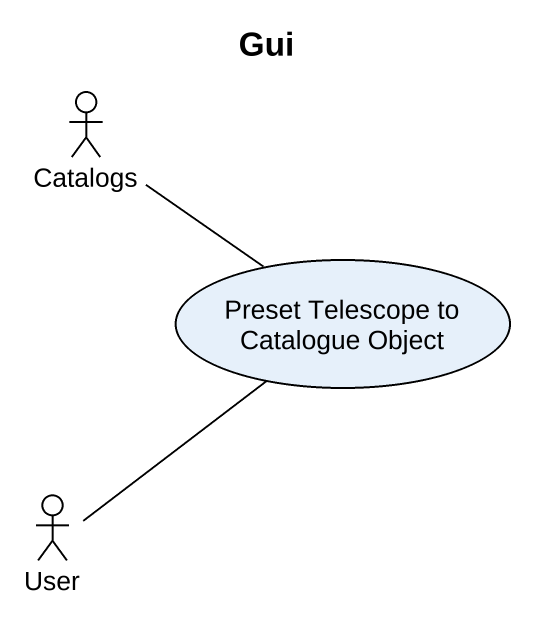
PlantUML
@startuml
title Gui
actor Catalogs
usecase "Preset Telescope to Catalogue Object" as Preset_Telescope_to
actor User
Preset_Telescope_to -up- Catalogs
User -up- Preset_Telescope_to
@enduml
